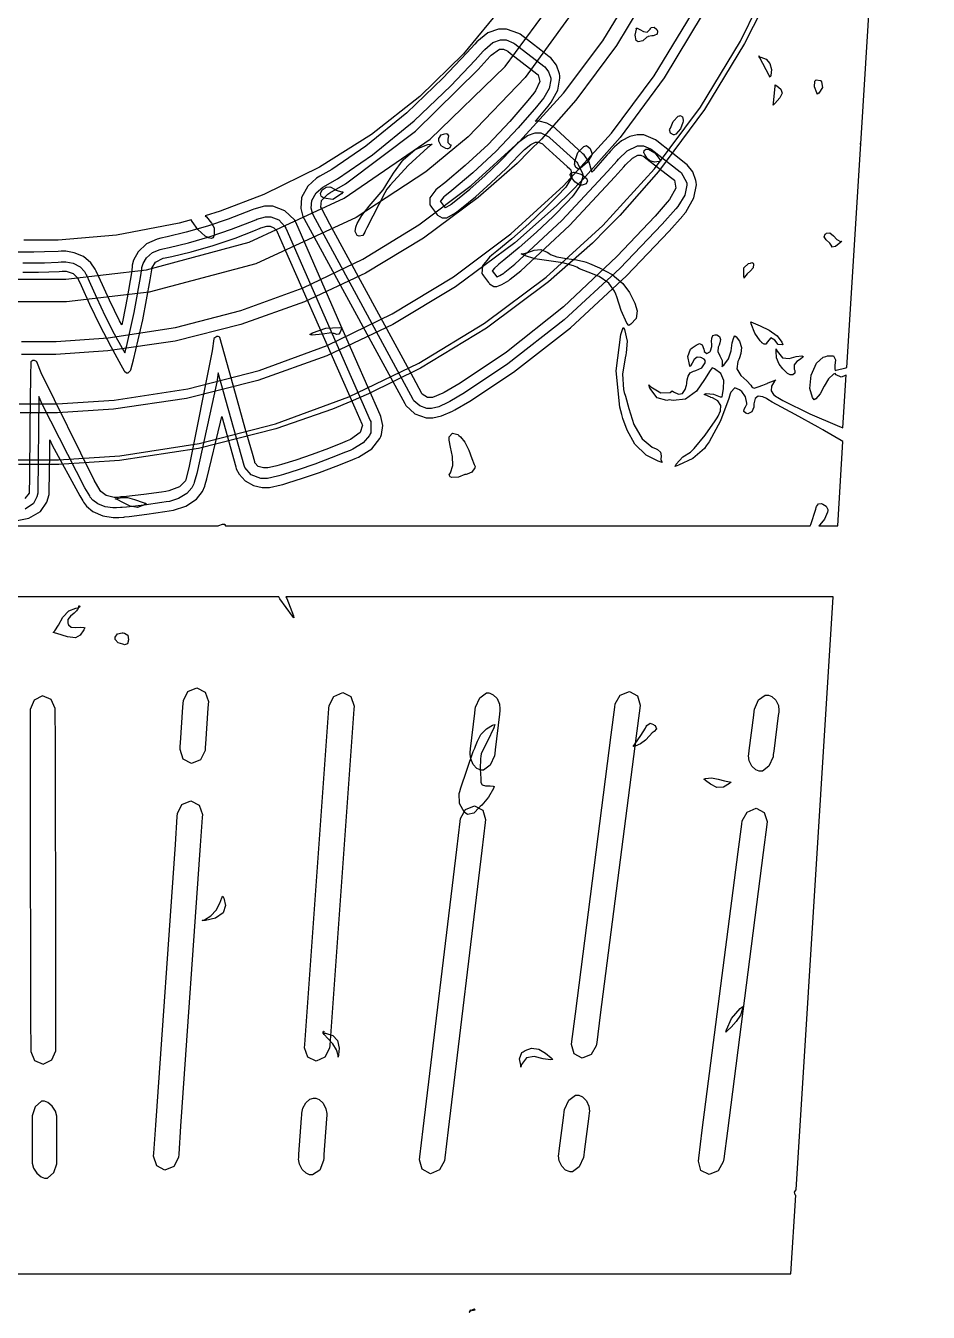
# Model space of a CAD drawing. Extents: x 103 to 248, y 22 to 332.
# Drawn here: x 174.3 to 238, y 21.8 to 112.5 of the extents above; entities that cross this region are included whole.
import ezdxf

# ---------------------------------------------------------------- set-up
doc = ezdxf.new("R2010")
doc.units = 0
doc.header["$MEASUREMENT"] = 0

msp = doc.modelspace()

# ---------------------------------------------------------------- linework, layer by layer
at = {"color": 32}
for points in [[(137.619, 77.2583), (187.89, 77.2583), (187.934, 77.2943), (188.185, 77.3906), (188.347, 77.3712), (188.347, 77.3645), (188.347, 77.3384), (188.409, 77.2679), (188.419, 77.2583), (229.658, 77.2583), (229.693, 77.3645), (230.054, 78.449), (230.081, 78.5633), (230.098, 78.6253), (230.24, 78.8197), (230.451, 78.8377), (230.504, 78.8098), (230.557, 78.7936), (230.791, 78.6476), (230.901, 78.4144), (230.893, 78.3527), (230.884, 78.2299), (230.667, 77.7392), (230.328, 77.3384), (230.258, 77.2583), (231.599, 77.2583), (231.951, 83.2196), (231.836, 83.2915), (230.655, 83.9611), (230.54, 84.0313), (230.54, 84.0313), (230.222, 84.2257), (228.586, 85.1076), (226.968, 85.991), (226.66, 86.184), (226.576, 86.2348), (226.311, 86.3618), (225.993, 86.4097), (225.761, 86.239), (225.672, 85.8806), (225.672, 85.761), (225.672, 85.6449), (225.53, 85.2936), (225.247, 85.1711), (225.178, 85.1958), (225.123, 85.2124), (224.978, 85.3253), (224.992, 85.4865), (225.098, 85.6629), (225.17, 85.7871), (225.178, 85.8312), (225.187, 85.9194), (225.085, 86.3604), (224.826, 86.7311), (224.755, 86.7833), (224.675, 86.8454), (224.331, 86.9957), (224.048, 86.6909), (224.014, 86.571), (223.916, 86.2461), (223.325, 84.6709), (222.523, 83.1854), (222.32, 82.9028), (222.188, 82.7183), (221.385, 82.0208), (220.37, 81.5358), (220.133, 81.4557), (220.194, 81.624), (220.675, 82.1365), (221.21, 82.4713), (221.298, 82.55), (221.474, 82.7264), (222.25, 83.662), (222.954, 84.6681), (223.096, 84.879), (223.169, 84.9919), (223.336, 85.3641), (223.357, 85.761), (223.131, 86.0792), (222.767, 86.2817), (222.639, 86.3244), (222.611, 86.3342), (222.24, 86.5106), (222.18, 86.5367), (222.312, 86.5988), (222.841, 86.542), (223.296, 86.3604), (223.449, 86.3604), (223.468, 86.5078), (223.547, 86.9488), (223.571, 87.5164), (223.359, 88.0181), (222.91, 88.3461), (222.743, 88.4068), (222.586, 88.2167), (222.189, 87.5827), (221.623, 86.7625), (220.858, 86.1991), (219.982, 86.0929), (219.71, 86.148), (219.542, 86.1138), (218.867, 86.2817), (218.351, 86.9777), (218.263, 87.2063), (218.422, 87.074), (219.119, 86.6387), (219.779, 86.6786), (219.921, 86.7833), (220.016, 86.7075), (220.358, 86.5434), (220.643, 86.6069), (220.824, 86.8825), (220.92, 87.1774), (220.945, 87.2765), (220.957, 87.3457), (220.982, 87.5552), (221.041, 87.8293), (221.192, 88.0565), (221.426, 88.1793), (221.508, 88.1944), (221.597, 88.2124), (221.998, 88.3969), (222.24, 88.7596), (222.25, 88.864), (222.257, 88.8958), (222.18, 89.0157), (222.03, 89.0944), (222.003, 89.1124), (221.929, 89.1452), (221.671, 89.1575), (221.473, 88.9977), (221.327, 88.7458), (221.208, 88.5582), (221.156, 88.5112), (221.13, 88.6354), (221.02, 89.2044), (221.21, 89.7213), (221.332, 89.8179), (221.401, 89.8673), (221.608, 90.0176), (221.847, 90.1224), (222.042, 90.0218), (222.16, 89.7132), (222.18, 89.6056), (222.185, 89.5544), (222.364, 89.4168), (222.575, 89.5255), (222.603, 89.5696), (222.629, 89.5974), (222.709, 89.9213), (222.709, 90.0285), (222.709, 90.0878), (222.698, 90.2642), (222.703, 90.5013), (222.783, 90.6791), (222.94, 90.7397), (222.992, 90.7341), (223.056, 90.7302), (223.246, 90.6293), (223.321, 90.4131), (223.282, 90.1651), (223.226, 90.0081), (223.202, 89.9583), (223.158, 89.8758), (223.136, 89.5696), (223.281, 89.2485), (223.441, 88.9222), (223.449, 88.6037), (223.415, 88.5112), (223.558, 88.6079), (223.9, 89.0323), (224.07, 89.6013), (224.142, 90.1651), (224.257, 90.5591), (224.331, 90.6639), (224.433, 90.5909), (224.677, 90.2808), (224.802, 89.8483), (224.762, 89.4098), (224.66, 89.1025), (224.613, 89.0062), (224.537, 88.8601), (224.478, 88.331), (224.754, 87.8649), (225.188, 87.4832), (225.477, 87.1859), (225.531, 87.0659), (225.544, 87.0356), (225.691, 86.9858), (225.972, 87.0574), (226.304, 87.1954), (226.541, 87.2906), (226.624, 87.3125), (226.65, 87.322), (226.818, 87.3965), (227.127, 87.5249), (227.225, 87.5591), (227.138, 87.4586), (226.929, 87.1086), (226.897, 86.7833), (227.065, 86.5382), (227.287, 86.3727), (227.365, 86.3244), (227.735, 86.1138), (229.631, 85.1697), (231.563, 84.3319), (231.951, 84.1735), (232.198, 87.9119), (232.144, 87.8678), (231.849, 87.7411), (231.492, 87.9228), (231.422, 88.0181), (231.287, 87.9546), (230.947, 87.6268), (230.641, 87.11), (230.356, 86.5794), (230.062, 86.2281), (229.941, 86.148), (229.815, 86.312), (229.64, 86.9555), (229.711, 87.8953), (230.099, 88.7278), (230.569, 89.1604), (230.753, 89.2168), (230.878, 89.2542), (231.293, 89.2471), (231.43, 88.9758), (231.396, 88.579), (231.385, 88.3035), (231.422, 88.2304), (231.492, 88.2481), (232.172, 88.4149), (232.234, 88.441), (233.222, 104.21), (233.204, 104.21), (233.163, 104.21), (233.15, 104.21), (233.168, 104.21), (233.208, 104.21), (233.222, 104.21), (237.985, 180.835)], [(207.957, 113.885), (205.197, 110.56), (202.106, 107.545), (198.71, 104.867), (195.038, 102.554), (191.116, 100.633), (188.025, 99.4488), (186.972, 99.1306), (186.972, 99.1306), (187.06, 99.0519), (187.421, 98.6151), (187.608, 98.2885), (187.608, 98.1784), (187.608, 98.0793), (187.594, 97.7773), (187.532, 97.5653), (187.383, 97.5198), (187.176, 97.5843), (187.113, 97.6133), (186.971, 97.6849), (186.443, 98.1646), (186.054, 98.7337), (185.984, 98.848), (185.128, 98.6109), (180.709, 97.7692), (176.596, 97.4026), (175.224, 97.4026), (174.183, 97.4026)], [(173.591, 77.6111), (174.516, 77.797), (175.339, 78.2782), (175.803, 78.9368), (175.959, 79.477), (175.966, 79.6576), (176, 82.4096), (176, 83.3258), (176.185, 82.9649), (178.125, 79.375), (178.329, 79.0222), (178.384, 78.927), (178.594, 78.6624), (179.051, 78.2821), (179.747, 77.9805), (180.483, 77.8577), (180.728, 77.8577), (180.869, 77.8577), (181.238, 77.8852), (181.292, 77.8937), (181.6, 77.9293), (182.862, 78.0782), (184.124, 78.2645), (184.433, 78.3167), (184.729, 78.3622), (185.598, 78.6486), (186.351, 79.1464), (186.778, 79.696), (186.94, 80.0597), (186.972, 80.1867), (187.077, 80.5836), (188.049, 84.5785), (188.137, 84.9835), (189.125, 81.4215), (189.165, 81.2849), (189.364, 80.8976), (189.781, 80.4333), (190.389, 80.1028), (191, 79.9744), (191.206, 79.9744), (191.514, 79.9744), (192.325, 80.1522), (192.44, 80.1867), (192.789, 80.294), (193.833, 80.6235), (195.024, 81.026), (196.199, 81.467), (197.218, 81.879), (197.556, 82.0208), (197.793, 82.1186), (198.719, 82.7056), (199.293, 83.414), (199.355, 83.5723), (199.408, 83.6965), (199.496, 84.3319), (199.372, 84.9672), (199.319, 85.0896), (196.71, 91.0167), (193.358, 98.6716), (193.27, 98.8399), (192.591, 99.489), (191.736, 99.8001), (191.452, 99.8001), (191.452, 99.8001), (191.16, 99.8001), (190.394, 99.5976), (190.288, 99.5535), (189.867, 99.3828), (188.6, 98.8935), (187.127, 98.3904), (185.619, 97.9674), (184.279, 97.6436), (183.833, 97.5431), (183.575, 97.488), (182.838, 97.1504), (182.232, 96.5909), (181.922, 96.0053), (181.829, 95.6525), (181.821, 95.5326), (181.759, 95.1191), (181.464, 93.3415), (181.151, 91.7582), (181.081, 91.4396), (180.931, 91.7222), (180.22, 93.1693), (179.458, 94.827), (179.281, 95.214), (179.211, 95.3728), (178.908, 95.8067), (178.381, 96.2505), (177.723, 96.5288), (177.146, 96.6251), (176.954, 96.6251), (176.954, 96.6251), (176.846, 96.6251), (176.812, 96.6251), (176.591, 96.617), (175.625, 96.5786), (174.874, 96.5549), (174.625, 96.5549), (174.367, 96.5549), (173.596, 96.5701)], [(174.105, 95.1438), (174.661, 95.1438), (175.216, 95.1438), (176.67, 95.2059), (176.882, 95.214), (176.909, 95.214), (176.968, 95.214), (176.988, 95.214), (177.152, 95.214), (177.644, 95.0655), (177.976, 94.7388), (178.012, 94.6506), (178.208, 94.2125), (178.806, 92.8977), (179.528, 91.3956), (180.303, 89.9086), (181.015, 88.6217), (181.258, 88.1944), (181.266, 88.1683), (181.417, 88.054), (181.468, 88.054), (181.53, 88.054), (181.707, 88.2304), (181.717, 88.2646), (181.901, 88.9702), (182.575, 91.7924), (183.092, 94.6146), (183.198, 95.3202), (183.214, 95.4264), (183.475, 95.8494), (184, 96.1334), (184.15, 96.1679), (184.608, 96.2699), (185.976, 96.5976), (187.54, 97.0372), (189.086, 97.5625), (190.413, 98.0708), (190.853, 98.2486), (190.905, 98.2761), (191.315, 98.389), (191.452, 98.389), (191.452, 98.389), (191.543, 98.389), (191.817, 98.2885), (192.025, 98.0641), (192.052, 98.002), (192.545, 96.8735), (197.52, 85.5846), (198.015, 84.4543), (198.059, 84.358), (197.899, 83.8426), (197.211, 83.3438), (196.99, 83.2556), (196.66, 83.1204), (195.662, 82.7222), (194.517, 82.2949), (193.363, 81.9065), (192.354, 81.5922), (192.017, 81.4917), (191.937, 81.4656), (191.388, 81.3513), (191.206, 81.3513), (191.083, 81.3513), (190.715, 81.4571), (190.482, 81.704), (190.464, 81.7742), (190.299, 82.3655), (189.8, 84.1389), (189.229, 86.166), (188.657, 88.1944), (188.16, 89.9679), (187.995, 90.5577), (187.995, 90.5757), (187.889, 90.6279), (187.854, 90.6279), (187.783, 90.6279), (187.58, 90.4794), (187.572, 90.4515), (187.465, 89.6137), (185.818, 81.3513), (185.597, 80.5395), (185.569, 80.4347), (185.168, 80.0104), (184.397, 79.7278), (184.186, 79.6918), (183.877, 79.6477), (182.651, 79.4727), (181.424, 79.3323), (181.115, 79.3048), (181.018, 79.3048), (180.8, 79.2688), (180.728, 79.2688), (180.542, 79.2688), (179.987, 79.3972), (179.608, 79.6851), (179.564, 79.7638), (179.139, 80.487), (175.401, 88.0456), (175.084, 88.8298), (175.074, 88.8478), (174.921, 88.936), (174.872, 88.936), (174.818, 88.936), (174.661, 88.8298), (174.661, 88.7938), (174.651, 87.8858), (174.607, 84.2437), (174.563, 80.6016), (174.555, 79.6918), (174.555, 79.5694), (174.236, 79.1986)], [(122.025, 24.5181), (228.283, 24.5181), (228.636, 30.0564), (228.596, 30.0881), (228.546, 30.2645), (228.643, 30.4188), (228.67, 30.445), (231.282, 72.2492), (192.653, 72.2492), (192.723, 72.1445), (193.198, 70.9097), (193.216, 70.7679), (193.216, 70.7679), (193.128, 70.8918), (192.246, 72.1265), (192.158, 72.2492), (158.257, 72.2492)]]:
    msp.add_lwpolyline(points, dxfattribs=at)
at = {"color": 7}
for points in [[(137.317, 116.558), (141.633, 110.333), (146.926, 104.987), (153.066, 100.634), (159.916, 97.3847), (167.346, 95.3534), (173.254, 94.6506), (175.224, 94.6506), (177.128, 94.6506), (182.839, 95.323), (190.07, 97.2661), (196.784, 100.373), (202.85, 104.538), (208.137, 109.65), (212.515, 115.606)], [(173.75, 81.9146), (175.19, 81.9146), (176.629, 81.9146), (180.945, 82.2067), (186.534, 83.0626), (191.932, 84.4543), (197.109, 86.3533), (202.035, 88.7307), (206.684, 91.5582), (211.025, 94.8062), (215.03, 98.4472), (218.671, 102.453), (221.92, 106.794), (224.747, 111.442), (227.124, 116.368)], [(214.03, 115.09), (209.547, 108.875), (205.526, 104.695), (204.046, 103.47), (202.548, 102.222), (197.612, 99.0025), (190.548, 95.7407), (183.027, 93.7426), (177.175, 93.0631), (175.224, 93.0631), (175.224, 93.0631), (173.223, 93.0631), (167.224, 93.7796), (159.534, 95.8769), (152.334, 99.2851), (147.321, 102.634), (145.803, 103.929), (144.3, 105.217), (140.242, 109.609), (135.792, 116.114)], [(174, 90.2751), (175.224, 90.2751), (176.448, 90.2751), (180.123, 90.5245), (184.883, 91.2537), (189.48, 92.4401), (193.888, 94.058), (198.083, 96.0822), (202.043, 98.4913), (205.741, 101.26), (209.153, 104.36), (212.254, 107.772), (215.022, 111.471), (217.431, 115.43)], [(218.452, 115.243), (215.99, 111.148), (213.112, 107.286), (210.694, 104.541), (209.833, 103.681), (208.972, 102.822), (206.228, 100.412), (202.366, 97.5445), (198.271, 95.0888), (193.97, 93.0547), (189.489, 91.4534), (184.853, 90.2974), (180.089, 89.596), (176.44, 89.359), (175.224, 89.359), (175.224, 89.359), (174.008, 89.359)], [(226.868, 114.949), (225.028, 111.281), (222.204, 106.623), (218.946, 102.251), (216.23, 99.1514), (215.265, 98.1784), (214.293, 97.2069), (211.193, 94.4771), (206.82, 91.211), (202.162, 88.3955), (198.495, 86.5685), (197.239, 86.0418), (195.946, 85.495), (191.958, 84.1142), (186.508, 82.7222), (180.92, 81.8815), (176.648, 81.5979), (175.224, 81.5979), (175.224, 81.5979), (173.8, 81.5979)], [(173.852, 85.8654), (175.19, 85.8654), (176.528, 85.8654), (180.545, 86.137), (185.747, 86.9336), (190.769, 88.229), (195.584, 89.9943), (200.165, 92.2059), (204.488, 94.8351), (208.525, 97.8574), (212.248, 101.243), (215.633, 104.969), (218.652, 109.006), (221.28, 113.328)], [(222.03, 113.294), (219.362, 108.851), (216.243, 104.662), (213.624, 101.685), (212.689, 100.754), (211.763, 99.8252), (208.805, 97.2206), (204.632, 94.1172), (200.201, 91.4562), (195.544, 89.25), (190.687, 87.5111), (185.662, 86.2542), (180.497, 85.4893), (176.542, 85.2318), (175.224, 85.2318), (175.224, 85.2318), (173.906, 85.2318)], [(174.1, 95.8151), (174.625, 95.8151), (174.874, 95.8151), (175.625, 95.8247), (176.591, 95.8688), (176.812, 95.8854), (176.846, 95.8854), (176.926, 95.8854), (176.954, 95.8854), (177.129, 95.8854), (177.654, 95.7806), (178.139, 95.5241), (178.446, 95.2017), (178.579, 94.9773), (178.612, 94.8972), (178.778, 94.5155), (179.292, 93.3704), (179.912, 92.0627), (180.551, 90.8156), (181.103, 89.8013), (181.292, 89.4652), (181.433, 89.9943), (181.957, 92.3092), (182.394, 94.7829), (182.492, 95.3904), (182.507, 95.4842), (182.589, 95.7559), (182.821, 96.1637), (183.26, 96.5369), (183.789, 96.7631), (183.974, 96.8015), (184.428, 96.9024), (185.787, 97.2316), (187.319, 97.6672), (188.82, 98.1826), (190.109, 98.6772), (190.536, 98.848), (190.614, 98.884), (191.216, 99.0604), (191.418, 99.0604), (191.604, 99.0604), (192.166, 98.8536), (192.599, 98.3809), (192.653, 98.2486), (198.614, 84.7027), (198.648, 84.624), (198.648, 83.8288), (198.614, 83.7487), (198.57, 83.6344), (198.119, 83.1152), (197.387, 82.6657), (197.203, 82.586), (196.869, 82.4495), (195.868, 82.0526), (194.706, 81.6197), (193.53, 81.2214), (192.501, 80.8937), (192.158, 80.7861), (192.06, 80.76), (191.365, 80.6097), (191.135, 80.6097), (190.903, 80.6097), (190.204, 80.8577), (189.758, 81.3869), (189.724, 81.5277), (187.89, 88.054), (187.784, 87.4021), (186.373, 80.9625), (186.196, 80.3271), (186.168, 80.2266), (186.02, 79.9402), (185.672, 79.5472), (185.09, 79.2028), (184.441, 78.9919), (184.22, 78.952), (183.912, 78.8995), (182.667, 78.7192), (181.424, 78.5908), (181.115, 78.5633), (180.992, 78.5633), (180.715, 78.529), (180.622, 78.529), (180.443, 78.529), (179.909, 78.6074), (179.392, 78.8074), (179.039, 79.0801), (178.865, 79.2963), (178.822, 79.375), (178.488, 79.9402), (175.489, 85.7952), (175.224, 86.3946), (175.154, 79.6576), (175.154, 79.5708), (175.103, 79.309), (174.854, 78.8501), (174.261, 78.4518)]]:
    msp.add_lwpolyline(points, dxfattribs=at)
at = {"color": 32}
for points in [[(207.927, 112.29), (207.673, 112.29), (206.917, 112.025), (206.137, 111.408), (205.986, 111.231), (205.434, 110.625), (203.736, 108.839), (201.192, 106.402), (198.311, 104.053), (195.894, 102.401), (195.05, 101.917), (194.814, 101.781), (194.2, 101.215), (193.776, 100.432), (193.715, 99.6403), (193.865, 99.0822), (193.958, 98.9182), (199.213, 89.2528), (201.047, 85.9014), (201.136, 85.743), (201.769, 85.1531), (202.551, 84.879), (202.811, 84.879), (203.021, 84.879), (203.653, 85.0166), (204.417, 85.3461), (204.575, 85.4424), (205.641, 86.0559), (208.72, 88.0981), (212.737, 91.229), (216.694, 94.8891), (219.705, 98.0405), (220.663, 99.1306), (220.698, 99.1665), (220.875, 99.387), (221.447, 100.397), (221.631, 101.317), (221.615, 101.494), (221.597, 101.626), (221.376, 102.227), (220.979, 102.72), (220.875, 102.799), (219.851, 103.61), (218.828, 104.422), (218.74, 104.494), (217.905, 104.845), (217.628, 104.845), (217.454, 104.845), (216.934, 104.721), (216.335, 104.406), (215.837, 103.983), (215.533, 103.656), (215.441, 103.54), (215.335, 103.426), (214.339, 102.306), (214.242, 102.199), (214.232, 102.324), (214.056, 102.919), (213.703, 103.426), (213.607, 103.504), (211.703, 105.268), (211.605, 105.356), (211.072, 105.665), (210.538, 105.797), (210.362, 105.797), (210.334, 105.797), (210.275, 105.797), (210.256, 105.797), (210.334, 105.886), (211.156, 106.857), (211.244, 106.962), (211.384, 107.138), (211.851, 108), (212.001, 108.841), (211.983, 109.008), (211.966, 109.141), (211.745, 109.758), (211.348, 110.271), (211.244, 110.349), (210.644, 110.808), (209.197, 111.937), (209.1, 111.99), (208.219, 112.29), (207.927, 112.29)], [(217.381, 112.36), (217.446, 112.36), (217.641, 112.272), (217.892, 112.123), (218.145, 112.092), (218.361, 112.281), (218.405, 112.36), (218.429, 112.401), (218.646, 112.436), (218.845, 112.273), (218.863, 112.219), (218.886, 112.163), (218.855, 111.946), (218.642, 111.84), (218.582, 111.831), (218.484, 111.831), (218.219, 111.778), (218.193, 111.76), (218.131, 111.726), (217.835, 111.47), (217.51, 111.399), (217.452, 111.442), (217.378, 111.492), (217.311, 111.862), (217.39, 112.281), (217.381, 112.36)], [(207.927, 110.878), (208.023, 110.878), (208.279, 110.764), (208.315, 110.736), (208.518, 110.578), (209.338, 109.944), (210.158, 109.309), (210.362, 109.149), (210.45, 109.079), (210.586, 108.595), (210.282, 107.933), (210.149, 107.774), (209.736, 107.267), (208.46, 105.774), (206.935, 104.158), (205.322, 102.675), (203.869, 101.463), (203.376, 101.071), (203.235, 100.957), (202.811, 100.409), (202.811, 99.8982), (202.883, 99.8001), (202.927, 99.7398), (203.296, 99.2628), (203.34, 99.2008), (203.367, 99.1665), (203.691, 98.9901), (203.799, 98.9901), (204.028, 98.9901), (204.629, 99.3429), (204.717, 99.4131), (205.049, 99.6749), (206.029, 100.478), (207.129, 101.446), (208.194, 102.474), (209.108, 103.404), (209.41, 103.717), (209.506, 103.814), (209.941, 104.163), (210.282, 104.316), (210.396, 104.316), (210.493, 104.316), (210.757, 104.203), (210.785, 104.176), (210.978, 103.999), (211.749, 103.299), (212.503, 102.614), (212.689, 102.446), (212.768, 102.376), (212.835, 101.856), (212.424, 101.16), (212.266, 101.001), (211.941, 100.664), (210.952, 99.664), (209.793, 98.5531), (208.599, 97.5032), (207.542, 96.6294), (207.187, 96.3443), (207.027, 96.212), (206.538, 95.6042), (206.489, 95.0655), (206.551, 94.9674), (206.595, 94.9068), (206.966, 94.4301), (207.01, 94.3681), (207.036, 94.3335), (207.334, 94.1557), (207.433, 94.1557), (207.552, 94.1557), (207.909, 94.2841), (208.385, 94.572), (208.492, 94.6506), (209.241, 95.2514), (212.681, 98.4483), (215.872, 101.874), (216.499, 102.588), (216.614, 102.72), (217.117, 103.193), (217.5, 103.4), (217.628, 103.4), (217.707, 103.4), (217.919, 103.312), (217.946, 103.294), (218.149, 103.135), (218.969, 102.5), (219.789, 101.866), (219.993, 101.706), (220.081, 101.636), (220.164, 101.08), (219.735, 100.277), (219.568, 100.083), (218.71, 99.1002), (216.019, 96.2519), (212.258, 92.7185), (208.218, 89.516), (204.964, 87.3305), (203.835, 86.6771), (203.729, 86.6165), (203.014, 86.3244), (202.777, 86.3244), (202.645, 86.3244), (202.274, 86.5628), (202.248, 86.6069), (201.657, 87.6928), (195.774, 98.5393), (195.192, 99.6237), (195.138, 99.7299), (195.182, 100.216), (195.614, 100.666), (195.756, 100.754), (196.867, 101.389), (201.801, 105.106), (206.225, 109.441), (207.081, 110.383), (207.151, 110.455), (207.732, 110.878), (207.927, 110.878)], [(226.836, 108.902), (226.764, 109.026), (226.095, 110.261), (226.024, 110.383), (226.06, 110.419), (226.06, 110.349), (226.183, 110.327), (226.538, 110.173), (226.818, 109.864), (226.913, 109.437), (226.871, 109.032), (226.836, 108.902)], [(226.06, 110.349), (226.06, 110.349), (226.06, 110.349), (226.06, 110.349)], [(227.048, 106.928), (227.065, 107.078), (227.179, 108.268), (227.189, 108.373), (227.291, 108.303), (227.578, 108.059), (227.686, 107.783), (227.511, 107.442), (227.167, 107.053), (227.048, 106.928)], [(230.152, 107.703), (230.134, 107.81), (229.967, 108.237), (229.981, 108.619), (230.047, 108.692), (230.073, 108.718), (230.372, 108.683), (230.4, 108.656), (230.452, 108.577), (230.513, 108.18), (230.258, 107.783), (230.152, 107.703)], [(220.063, 104.845), (220.019, 104.837), (219.799, 104.961), (219.718, 105.19), (219.745, 105.234), (219.789, 105.322), (219.992, 105.791), (220.336, 106.152), (220.45, 106.186), (220.49, 106.2), (220.653, 106.112), (220.698, 105.876), (220.698, 105.797), (220.663, 105.719), (220.512, 105.256), (220.186, 104.881), (220.063, 104.845)], [(203.447, 104.492), (203.447, 104.579), (203.623, 104.837), (203.94, 104.933), (204.012, 104.915), (204.049, 104.904), (204.134, 104.765), (204.099, 104.528), (204.09, 104.291), (204.238, 104.152), (204.294, 104.14), (204.294, 104.086), (204.236, 103.921), (204.093, 103.857), (204.046, 103.857), (203.958, 103.867), (203.613, 104.069), (203.447, 104.388), (203.447, 104.492)], [(199.778, 101.001), (199.654, 100.754), (198.384, 98.2846), (198.261, 98.0362), (198.234, 97.984), (198.093, 97.747), (197.832, 97.6905), (197.768, 97.7194), (197.695, 97.7526), (197.55, 98.0158), (197.608, 98.3287), (197.626, 98.389), (197.696, 98.589), (198.015, 99.1471), (198.538, 99.8195), (199.108, 100.464), (199.518, 100.963), (199.636, 101.141), (199.796, 101.388), (200.254, 102.142), (200.929, 103.083), (201.795, 103.812), (202.683, 104.148), (202.988, 104.176), (202.679, 103.947), (201.29, 102.668), (200.025, 101.283), (199.778, 101.001)], [(213.36, 102.412), (213.306, 102.43), (213.108, 102.544), (213.034, 102.766), (213.042, 102.835), (213.06, 102.967), (213.258, 103.584), (213.687, 104.025), (213.819, 104.069), (213.88, 104.087), (214.136, 103.881), (214.25, 103.548), (214.242, 103.504), (214.224, 103.382), (213.92, 102.88), (213.457, 102.483), (213.36, 102.412)], [(217.946, 103.54), (217.928, 103.576), (217.937, 103.735), (218.048, 103.823), (218.087, 103.823), (218.237, 103.823), (218.69, 103.564), (219.039, 103.109), (219.111, 103.011), (219.009, 102.97), (218.675, 102.911), (218.356, 102.999), (218.123, 103.225), (217.984, 103.459), (217.946, 103.54)], [(213.008, 102.199), (213.096, 102.173), (213.545, 102.037), (213.888, 101.742), (213.924, 101.636), (213.942, 101.592), (213.854, 101.393), (213.563, 101.283), (213.467, 101.283), (213.386, 101.301), (213.042, 101.531), (212.769, 101.901), (212.725, 101.989), (212.725, 102.033), (212.812, 102.161), (212.972, 102.209), (213.008, 102.199)], [(195.192, 100.471), (195.148, 100.506), (195.097, 100.706), (195.231, 100.966), (195.504, 101.147), (195.757, 101.17), (195.828, 101.141), (195.888, 101.115), (196.215, 100.944), (196.585, 100.824), (196.71, 100.824), (196.585, 100.683), (195.976, 100.278), (195.333, 100.367), (195.192, 100.471)], [(231.176, 96.9077), (231.169, 96.9821), (231.033, 97.1917), (230.791, 97.4245), (230.634, 97.6383), (230.707, 97.827), (230.753, 97.8599), (230.803, 97.9054), (231.048, 97.9371), (231.29, 97.729), (231.545, 97.4549), (231.798, 97.3268), (231.881, 97.3307), (231.819, 97.2704), (231.435, 96.9754), (231.176, 96.9077), (231.176, 96.9077)], [(213.184, 95.4966), (212.956, 95.6109), (212.208, 95.8204), (211.212, 95.9612), (210.221, 96.1072), (209.487, 96.3306), (209.267, 96.4487), (209.381, 96.4487), (209.724, 96.544), (210.172, 96.7052), (210.651, 96.7479), (211.089, 96.5771), (211.208, 96.4847), (211.33, 96.3951), (211.78, 96.2272), (212.451, 96.1154), (213.162, 96.0286), (213.688, 95.9157), (213.854, 95.8494), (214.091, 95.7584), (214.796, 95.461), (215.678, 94.9868), (216.443, 94.3529), (216.917, 93.7204), (217.029, 93.4861), (217.091, 93.3552), (217.284, 92.964), (217.456, 92.4197), (217.37, 91.8905), (217.001, 91.4908), (216.852, 91.4054), (216.728, 91.5638), (216.313, 92.4595), (216.006, 93.4074), (215.936, 93.5923), (215.857, 93.8057), (215.445, 94.3818), (214.77, 94.8489), (213.99, 95.1646), (213.378, 95.4003), (213.184, 95.4966)], [(225.002, 94.7208), (224.966, 94.8806), (224.975, 95.4624), (225.304, 95.7626), (225.425, 95.7792), (225.454, 95.7792), (225.544, 95.8328), (225.632, 95.7972), (225.637, 95.7792), (225.661, 95.709), (225.636, 95.4648), (225.451, 95.25), (225.2, 95.0352), (225.03, 94.8062), (225.002, 94.7208)], [(226.554, 90.0987), (226.548, 90.0836), (226.407, 90.074), (226.253, 90.1788), (226.237, 90.2049), (226.131, 90.303), (225.742, 90.8625), (225.495, 91.5113), (225.461, 91.652), (225.619, 91.5734), (226.115, 91.3652), (226.76, 91.0703), (227.32, 90.6709), (227.653, 90.23), (227.718, 90.0645), (227.671, 90.0247), (227.401, 90.0561), (227.149, 90.3609), (226.888, 90.526), (226.608, 90.2187), (226.554, 90.0987)], [(196.004, 90.8403), (195.88, 90.8844), (195.241, 90.7919), (194.511, 90.7175), (194.345, 90.7701), (194.539, 90.8763), (195.487, 91.1987), (196.417, 91.2551), (196.603, 91.229), (196.577, 91.1532), (196.494, 90.9257), (196.395, 90.7838), (196.251, 90.7687), (196.064, 90.8209), (196.004, 90.8403)], [(216.359, 85.1256), (216.227, 85.6382), (215.961, 88.2082), (216.297, 90.7616), (216.465, 91.2633), (216.553, 91.1049), (216.738, 90.2808), (216.676, 89.4733), (216.642, 89.323), (216.588, 89.1025), (216.415, 87.9616), (216.473, 86.8715), (216.535, 86.6771), (216.629, 86.4002), (216.858, 85.5444), (217.213, 84.4077), (217.793, 83.4087), (218.515, 82.8065), (218.792, 82.6904), (218.875, 82.6548), (219.086, 82.459), (219.136, 82.2029), (219.119, 81.952), (219.176, 81.7742), (219.215, 81.7383), (218.919, 81.8155), (218.084, 82.2484), (217.284, 83.0351), (216.735, 84.0218), (216.436, 84.8459), (216.359, 85.1256)], [(228.564, 88.2304), (228.579, 88.1888), (228.564, 88.0403), (228.44, 87.9175), (228.236, 87.908), (228.048, 88.0071), (228.001, 88.054), (227.933, 88.1285), (227.721, 88.3433), (227.458, 88.6753), (227.28, 89.1205), (227.243, 89.5932), (227.259, 89.746), (227.325, 89.5738), (227.691, 89.1191), (228.171, 89.0598), (228.673, 89.2115), (229.059, 89.2584), (229.165, 89.2168), (229.14, 89.1565), (228.971, 89.009), (228.705, 88.8436), (228.519, 88.6174), (228.527, 88.3172), (228.564, 88.2304)], [(205.387, 80.8923), (205.299, 80.8757), (204.848, 80.6993), (204.363, 80.6633), (204.258, 80.7159), (204.249, 80.7254), (204.188, 80.8563), (204.188, 80.8563), (204.284, 80.9995), (204.446, 81.5139), (204.425, 82.1626), (204.286, 82.8118), (204.193, 83.3039), (204.188, 83.4679), (204.188, 83.5505), (204.417, 83.7942), (204.786, 83.7061), (204.858, 83.6443), (204.982, 83.5448), (205.288, 83.1631), (205.572, 82.6036), (205.789, 82.0166), (205.955, 81.5922), (206.022, 81.4557), (206.004, 81.3594), (205.784, 81.0563), (205.457, 80.9103), (205.387, 80.8923)], [(180.622, 79.1626), (180.738, 79.1905), (181.092, 79.2579), (181.477, 79.2565), (181.981, 79.1284), (182.602, 78.9189), (182.809, 78.8458), (182.684, 78.7411), (182.204, 78.5537), (181.675, 78.6476), (181.167, 78.9203), (180.764, 79.1242), (180.622, 79.1626)], [(176.248, 69.7438), (176.359, 69.8556), (176.617, 70.262), (176.93, 70.8201), (177.344, 71.2735), (177.843, 71.4692), (178.012, 71.4735), (178.012, 71.4735), (178.012, 71.4996), (178.012, 71.5077), (178.012, 71.5077), (178.037, 71.5077), (178.047, 71.5077), (178.047, 71.5352), (178.047, 71.5945), (178.047, 71.6139), (178.073, 71.6139), (178.132, 71.5779), (178.153, 71.5779), (178.143, 71.5698), (178.055, 71.5176), (178.047, 71.5077), (178.047, 71.4735), (178.012, 71.4735), (178.002, 71.465), (177.949, 71.3412), (177.94, 71.3313), (177.901, 71.2653), (177.721, 71.0985), (177.464, 70.8918), (177.286, 70.6575), (177.278, 70.4123), (177.307, 70.3432), (177.334, 70.2772), (177.522, 70.1174), (177.822, 70.0842), (178.154, 70.1118), (178.399, 70.0938), (178.47, 70.0624), (178.398, 69.934), (178.157, 69.5621), (177.822, 69.3621), (177.254, 69.4323), (176.498, 69.6627), (176.248, 69.7438)], [(181.54, 69.1444), (181.53, 69.1183), (181.499, 68.9419), (181.281, 68.8799), (181.222, 68.8979), (181.16, 68.9158), (180.829, 69.0178), (180.622, 69.245), (180.622, 69.3208), (180.622, 69.4034), (180.785, 69.6475), (181.107, 69.7191), (181.187, 69.7096), (181.266, 69.7011), (181.508, 69.547), (181.556, 69.2326), (181.54, 69.1444)], [(204.928, 58.5251), (204.998, 58.7897), (205.88, 61.3488), (205.986, 61.5957), (206.033, 61.7167), (206.177, 62.078), (206.427, 62.5436), (206.809, 62.95), (207.242, 63.2023), (207.397, 63.2534), (207.344, 63.0245), (206.877, 62.0847), (206.445, 61.1988), (206.411, 60.9946), (206.383, 60.8461), (206.371, 60.1003), (206.411, 59.4487), (206.411, 59.2307), (206.411, 59.1714), (206.509, 58.9926), (206.754, 58.9361), (207.065, 58.9386), (207.297, 58.9111), (207.363, 58.8779), (207.309, 58.7375), (206.947, 58.1215), (206.48, 57.573), (206.375, 57.4668), (206.303, 57.3966), (205.92, 57.0096), (205.47, 56.9143), (205.387, 56.9736), (205.255, 57.0537), (204.906, 57.6711), (204.892, 58.3928), (204.928, 58.5251)], [(218.087, 63.1112), (218.127, 63.1843), (218.369, 63.3374), (218.608, 63.2534), (218.652, 63.2174), (218.706, 63.1776), (218.801, 62.9585), (218.634, 62.7683), (218.582, 62.7242), (218.507, 62.665), (218.31, 62.4554), (218.033, 62.1591), (217.678, 61.8906), (217.302, 61.7291), (217.171, 61.7001), (217.275, 61.8603), (217.708, 62.4858), (218.033, 63.0068), (218.087, 63.1112)], [(224.084, 59.1965), (223.966, 59.0846), (223.533, 58.8285), (223.06, 58.8133), (222.615, 59.0419), (222.26, 59.3164), (222.144, 59.4071), (222.275, 59.4473), (222.695, 59.4843), (223.167, 59.4085), (223.611, 59.279), (223.964, 59.2032), (224.084, 59.1965)], [(186.76, 49.4249), (186.919, 49.4827), (187.362, 49.7498), (187.748, 50.1703), (188, 50.6511), (188.153, 51.0286), (188.207, 51.1528), (188.288, 51.0067), (188.412, 50.497), (188.237, 49.9717), (187.686, 49.6051), (186.993, 49.4411), (186.76, 49.4249)], [(224.896, 43.3557), (224.878, 43.2043), (224.732, 42.7577), (224.441, 42.2988), (224.077, 41.9185), (223.789, 41.6511), (223.697, 41.5576), (223.749, 41.7255), (224.11, 42.5097), (224.719, 43.2234), (224.896, 43.3557)], [(195.333, 41.6278), (195.333, 41.6017), (195.298, 41.5424), (195.298, 41.5216), (195.298, 41.5216), (195.298, 41.4969), (195.298, 41.4874), (195.468, 41.4831), (195.974, 41.3314), (196.315, 40.9582), (196.413, 40.4262), (196.382, 39.9507), (196.357, 39.7937), (196.357, 39.9232), (196.245, 40.3119), (195.972, 40.7335), (195.626, 41.1095), (195.372, 41.3879), (195.298, 41.4874), (195.298, 41.505), (195.298, 41.5452), (195.298, 41.5576), (195.298, 41.5756), (195.323, 41.6278), (195.333, 41.6278)], [(209.41, 40.1807), (209.538, 40.2678), (209.991, 40.4262), (210.502, 40.3627), (210.986, 40.0678), (211.368, 39.7344), (211.49, 39.6173), (211.328, 39.5979), (210.825, 39.6833), (210.19, 39.8293), (209.64, 39.7372), (209.287, 39.2659), (209.233, 39.0881), (209.233, 39.2356), (209.149, 39.6752), (209.306, 40.1105), (209.41, 40.1807)]]:
    msp.add_lwpolyline(points, close=True, dxfattribs=at)
at = {"color": 7}
for points in [[(202.777, 85.5486), (202.609, 85.5486), (202.106, 85.7208), (201.701, 86.0873), (201.648, 86.184), (194.593, 99.2008), (194.532, 99.3084), (194.436, 99.6749), (194.485, 100.212), (194.8, 100.755), (195.264, 101.152), (195.439, 101.247), (196.3, 101.743), (198.772, 103.43), (201.713, 105.821), (204.304, 108.297), (206.028, 110.116), (206.587, 110.736), (206.692, 110.869), (207.265, 111.341), (207.815, 111.548), (207.998, 111.548), (208.201, 111.548), (208.747, 111.31), (208.808, 111.265), (210.855, 109.678), (210.925, 109.626), (211.194, 109.295), (211.34, 108.912), (211.35, 108.832), (211.366, 108.718), (211.248, 108.1), (210.863, 107.447), (210.749, 107.315), (210.333, 106.811), (209.054, 105.324), (207.508, 103.686), (205.862, 102.161), (204.374, 100.911), (203.87, 100.506), (203.816, 100.462), (203.561, 100.171), (203.553, 100.153), (203.906, 99.6957), (203.922, 99.7052), (204.275, 99.9077), (204.329, 99.9423), (204.658, 100.207), (205.636, 101.016), (206.718, 101.967), (207.761, 102.964), (208.656, 103.871), (208.951, 104.176), (209.083, 104.317), (209.717, 104.793), (210.253, 104.987), (210.432, 104.987), (210.643, 104.987), (211.216, 104.696), (211.278, 104.635), (213.184, 102.905), (213.245, 102.844), (213.597, 102.111), (213.607, 102.023), (213.615, 101.901), (213.431, 101.257), (212.963, 100.578), (212.831, 100.435), (212.503, 100.096), (211.51, 99.0921), (210.334, 97.9674), (209.12, 96.8939), (208.043, 96.0011), (207.68, 95.709), (207.608, 95.6564), (207.371, 95.4264), (207.239, 95.268), (207.221, 95.25), (207.54, 94.827), (207.566, 94.8365), (207.754, 94.9194), (208.033, 95.0916), (208.103, 95.1438), (208.817, 95.7171), (212.124, 98.7873), (215.361, 102.245), (216.04, 103.011), (216.129, 103.127), (216.738, 103.712), (217.459, 104.069), (217.7, 104.069), (217.884, 104.069), (218.386, 103.858), (218.44, 103.823), (220.486, 102.235), (220.556, 102.183), (220.935, 101.504), (220.945, 101.424), (220.962, 101.291), (220.807, 100.578), (220.318, 99.792), (220.169, 99.6237), (219.218, 98.5407), (216.228, 95.414), (212.301, 91.7896), (208.321, 88.6866), (205.274, 86.6553), (204.222, 86.0418), (204.081, 85.9536), (203.447, 85.6629), (202.944, 85.5486), (202.777, 85.5486)], [(185.208, 61.7001), (185.225, 61.9566), (185.403, 64.4797), (185.421, 64.7347), (185.434, 64.951), (185.754, 65.5782), (186.381, 65.8386), (186.967, 65.5299), (187.198, 64.8765), (187.185, 64.6645), (187.167, 64.4095), (186.989, 61.8864), (186.972, 61.6299), (186.957, 61.4109), (186.636, 60.7688), (186.01, 60.5014), (185.423, 60.8171), (185.193, 61.4853), (185.208, 61.7001)], [(197.449, 64.346), (197.308, 62.3715), (195.896, 42.6159), (195.756, 40.6396), (195.741, 40.4234), (195.421, 39.788), (194.795, 39.5069), (194.208, 39.8018), (193.977, 40.4618), (193.992, 40.6756), (194.133, 42.6515), (195.544, 62.4071), (195.685, 64.3819), (195.705, 64.6024), (196.04, 65.235), (196.674, 65.5161), (197.253, 65.2212), (197.469, 64.5583), (197.449, 64.346)], [(205.669, 61.2771), (205.696, 61.5336), (205.995, 64.0567), (206.022, 64.3117), (206.039, 64.4715), (206.339, 65.133), (206.815, 65.4763), (206.974, 65.4763), (207.057, 65.4706), (207.298, 65.3577), (207.56, 65.0833), (207.723, 64.6977), (207.763, 64.353), (207.75, 64.2415), (207.724, 63.9865), (207.424, 61.4634), (207.397, 61.2069), (207.38, 61.0485), (207.081, 60.3871), (206.604, 60.0424), (206.445, 60.0424), (206.365, 60.0495), (206.135, 60.1624), (205.872, 60.4354), (205.701, 60.8224), (205.657, 61.1671), (205.669, 61.2771)], [(217.628, 64.4179), (217.372, 62.4512), (214.842, 42.7838), (214.595, 40.816), (214.563, 40.597), (214.205, 39.9743), (213.567, 39.715), (213.002, 40.0237), (212.806, 40.6799), (212.831, 40.8862), (213.086, 42.8544), (215.617, 62.5217), (215.864, 64.4881), (215.894, 64.7058), (216.258, 65.3161), (216.905, 65.5782), (217.471, 65.2776), (217.656, 64.6232), (217.628, 64.4179)], [(225.319, 61.171), (225.353, 61.4193), (225.672, 63.923), (225.708, 64.1696), (225.724, 64.3297), (226.006, 64.9912), (226.47, 65.3341), (226.624, 65.3341), (226.704, 65.3341), (226.944, 65.2364), (227.227, 64.9732), (227.412, 64.5915), (227.453, 64.2454), (227.435, 64.1354), (227.4, 63.8888), (227.083, 61.3847), (227.048, 61.1367), (227.031, 60.9783), (226.746, 60.3169), (226.284, 59.9722), (226.131, 59.9722), (226.053, 59.9666), (225.815, 60.0509), (225.539, 60.307), (225.356, 60.6972), (225.306, 61.0553), (225.319, 61.171)], [(174.625, 64.0994), (174.625, 58.1738), (174.651, 42.3693), (174.661, 40.3931), (174.661, 40.1835), (174.937, 39.551), (175.543, 39.2906), (176.149, 39.5993), (176.425, 40.2484), (176.425, 40.4633), (176.425, 46.3903), (176.397, 62.1951), (176.389, 64.1696), (176.383, 64.3819), (176.098, 65.0131), (175.493, 65.2734), (174.895, 64.9647), (174.625, 64.316), (174.625, 64.0994)], [(183.338, 33.0206), (183.479, 34.9967), (184.864, 54.7867), (184.996, 56.7612), (185.01, 56.9778), (185.331, 57.6047), (185.957, 57.8651), (186.544, 57.5564), (186.774, 56.9034), (186.76, 56.691), (186.618, 54.7165), (185.234, 34.925), (185.102, 32.9489), (185.082, 32.7284), (184.752, 32.0876), (184.127, 31.8217), (183.549, 32.1372), (183.323, 32.8056), (183.338, 33.0206)], [(202.106, 32.7725), (202.344, 34.7404), (204.725, 54.4421), (204.964, 56.4085), (204.989, 56.6279), (205.339, 57.252), (205.978, 57.5123), (206.551, 57.2036), (206.751, 56.5464), (206.728, 56.3383), (206.489, 54.3719), (204.108, 34.67), (203.87, 32.7022), (203.843, 32.4804), (203.495, 31.8409), (202.855, 31.5736), (202.282, 31.8892), (202.081, 32.5603), (202.106, 32.7725)], [(221.791, 32.6678), (222.038, 34.6342), (224.569, 54.2657), (224.826, 56.2321), (224.85, 56.4526), (225.2, 57.0812), (225.84, 57.3539), (226.413, 57.0576), (226.613, 56.4046), (226.59, 56.1979), (226.333, 54.2315), (223.81, 34.5998), (223.555, 32.6319), (223.523, 32.4115), (223.159, 31.7845), (222.515, 31.513), (221.947, 31.8093), (221.762, 32.4638), (221.791, 32.6678)], [(174.765, 35.4542), (174.765, 34.6963), (174.765, 32.9889), (174.765, 32.4197), (174.765, 32.3081), (174.854, 31.9719), (175.083, 31.6012), (175.39, 31.3504), (175.636, 31.2567), (175.719, 31.2567), (175.842, 31.2663), (176.291, 31.6494), (176.495, 32.2819), (176.495, 32.4914), (176.495, 33.2507), (176.495, 34.9567), (176.495, 35.5244), (176.495, 35.6376), (176.405, 35.9752), (176.177, 36.3456), (175.869, 36.5965), (175.624, 36.6889), (175.543, 36.6889), (175.419, 36.6808), (174.968, 36.2977), (174.765, 35.6651), (174.765, 35.4542)], [(195.545, 35.7008), (195.527, 35.4461), (195.349, 32.9241), (195.333, 32.6678), (195.323, 32.5093), (195.06, 31.8341), (194.549, 31.495), (194.417, 31.5033), (194.332, 31.5033), (194.084, 31.6025), (193.807, 31.8657), (193.621, 32.2475), (193.562, 32.5906), (193.569, 32.7022), (193.585, 32.9585), (193.763, 35.4817), (193.781, 35.7367), (193.786, 35.8525), (193.869, 36.1929), (194.066, 36.5704), (194.35, 36.824), (194.612, 36.908), (194.697, 36.9013), (194.776, 36.9013), (195.013, 36.8032), (195.293, 36.54), (195.486, 36.1569), (195.55, 35.814), (195.545, 35.7008)], [(214.066, 35.8771), (214.03, 35.6306), (213.712, 33.1266), (213.677, 32.8786), (213.659, 32.7201), (213.359, 32.0587), (212.883, 31.7142), (212.725, 31.7142), (212.641, 31.7211), (212.394, 31.8286), (212.12, 32.0945), (211.945, 32.479), (211.901, 32.8345), (211.913, 32.9489), (211.948, 33.197), (212.266, 35.7008), (212.302, 35.9474), (212.319, 36.1075), (212.619, 36.769), (213.094, 37.1119), (213.254, 37.1119), (213.338, 37.1066), (213.589, 36.9947), (213.872, 36.7206), (214.048, 36.3333), (214.084, 35.9876), (214.066, 35.8771)]]:
    msp.add_lwpolyline(points, close=True, dxfattribs=at)
at = {"color": 40}
for points in [[(205.633, 21.8722), (205.633, 21.8722), (205.633, 21.8722), (205.633, 21.8722), (205.633, 21.864), (205.599, 21.8364), (205.599, 21.8364), (205.599, 21.8019), (205.607, 21.8116), (205.696, 21.8998), (205.705, 21.9081), (205.74, 21.9425), (205.712, 21.9425), (205.633, 21.9177), (205.633, 21.9081), (205.638, 21.9039), (205.633, 21.8722), (205.633, 21.8722)], [(205.776, 21.9081), (205.776, 21.9177), (205.898, 21.9439), (206.022, 21.97), (206.022, 21.9783), (206.022, 21.9783), (205.942, 22.0128), (205.916, 22.0128), (205.882, 21.9783), (205.854, 21.9783), (205.784, 21.9177), (205.776, 21.9081)]]:
    msp.add_lwpolyline(points, close=True, dxfattribs=at)

doc.saveas('drawing.dxf')
